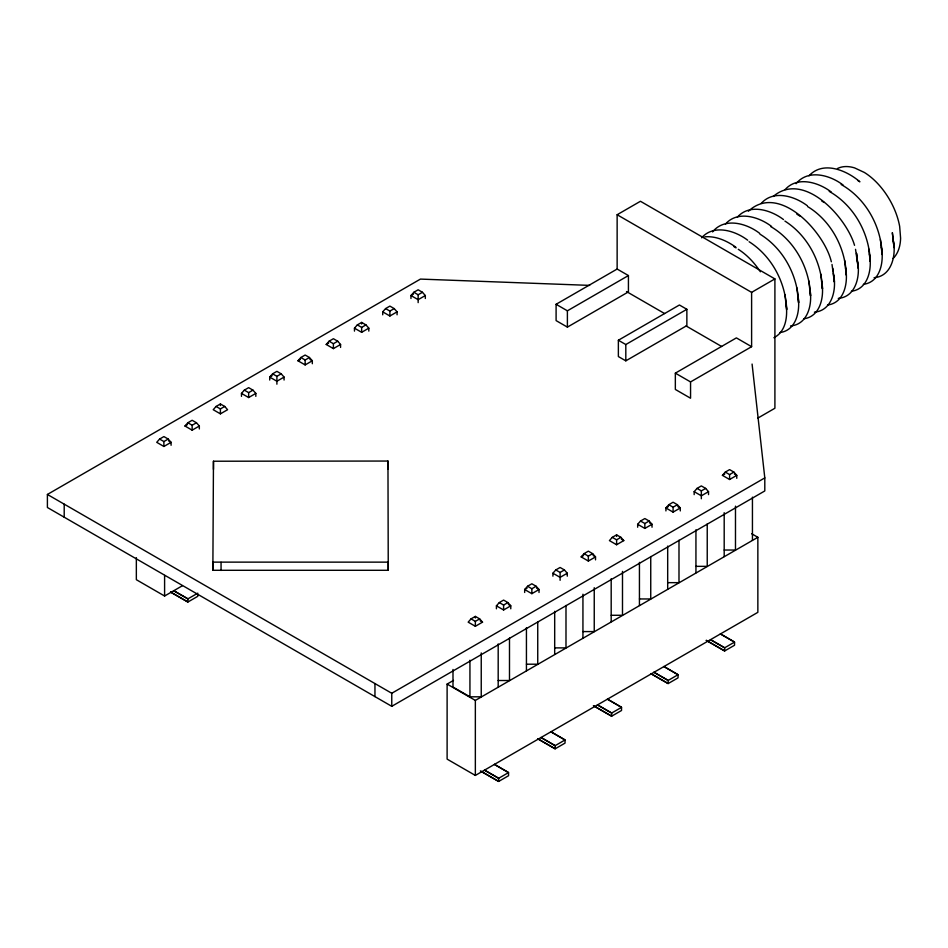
<?xml version="1.0" encoding="UTF-8"?>
<svg xmlns="http://www.w3.org/2000/svg" width="948" height="948" viewBox="0 0 948 948"><rect width="100%" height="100%" fill="white"/><g stroke="black" fill="none" stroke-linecap="round" stroke-linejoin="round"><path stroke-width="1.42" d="M212.862 570.293L213.466 461.226L387.957 461.048L388.253 570.293L212.862 570.293L212.862 562.128L388.253 562.14L388.253 570.293M159.596 439.066L156.728 442.325L163.897 446.472L171.078 442.325L168.211 439.066L163.897 436.578L159.596 439.066L163.897 441.555L168.211 439.066M199.329 426.019L192.148 430.167L184.978 426.019L187.846 422.761L192.148 420.272L196.449 422.761L199.329 426.019L199.329 428.97M216.097 406.443L213.229 409.714L220.398 413.849L227.579 409.714L224.7 406.443L220.398 403.966L216.097 406.443L220.398 408.932L224.7 406.443M241.479 396.359L241.479 393.396L244.347 390.138L248.649 387.649L252.95 390.138L255.83 393.396L255.83 396.359M284.068 380.041L284.068 377.091L281.201 373.832L276.899 371.343L272.597 373.832L269.718 377.091L269.718 380.041M309.937 359.399L312.319 360.785L305.149 364.921L297.968 360.785L300.848 357.514L305.149 355.038L309.451 357.514L312.319 360.785L312.319 363.736M340.569 344.468L333.4 348.615L326.219 344.468L329.086 341.209L333.4 338.72L337.701 341.209L340.569 344.468L340.569 347.43M354.469 331.113L354.469 328.162L357.337 324.903L361.65 322.415L365.952 324.903L368.819 328.162L368.819 331.113M382.719 314.807L382.719 311.856L385.587 308.586L389.901 306.109L394.202 308.586L397.07 311.856L397.07 314.807M425.32 298.502L425.32 295.539L422.453 292.28L418.151 289.792L413.838 292.28L410.97 295.539L410.97 298.502M471.049 618.878L468.17 622.149L475.351 626.284L482.532 622.149L479.652 618.878L475.351 616.401L471.049 618.878L475.351 621.367L479.652 618.878M496.42 608.794L496.42 605.831L499.3 602.572L503.601 600.084L507.903 602.572L510.771 605.831L510.771 608.794M539.021 592.476L539.021 589.526L536.153 586.267L531.852 583.778L527.55 586.267L524.671 589.526L524.671 592.476M552.921 576.171L552.921 573.22L555.789 569.949L560.102 567.473L564.404 569.949L567.271 573.22L567.271 576.171M593.128 555.528L595.522 556.903L588.353 561.05L581.171 556.903L584.039 553.644L588.353 551.155L592.654 553.644L595.522 556.903L595.522 559.865M612.29 537.338L609.422 540.597L616.603 544.745L623.772 540.597L620.904 537.338L616.603 534.85L612.29 537.338L616.603 539.815L620.904 537.338M637.672 527.242L637.672 524.291L640.54 521.021L644.853 518.544L649.155 521.021L652.023 524.291L652.023 527.242M680.273 510.925L680.273 507.974L677.405 504.715L673.092 502.227L668.79 504.715L665.923 507.974L665.923 510.925M694.173 494.619L694.173 491.668L697.041 488.41L701.342 485.921L705.656 488.41L708.523 491.668L708.523 494.619M734.38 473.976L736.774 475.363L729.593 479.498L722.423 475.363L725.291 472.092L729.593 469.616L733.906 472.092L736.774 475.363L736.774 478.313M701.591 237.818C713.773 224.024 735.02 230.542 747.699 240.223M712.576 231.916C724.497 217.045 746.657 223.242 759.632 233.327M725.457 224.048C737.639 210.243 758.886 216.76 771.565 226.442M737.39 217.151C749.572 203.358 770.819 209.875 783.498 219.557M748.375 211.25C779.078 182.395 824.499 232.272 831.337 261.778M761.256 203.382C773.438 189.576 794.685 196.094 807.364 205.775M773.189 196.485C803.631 170.32 846.303 217.092 854.539 245.331M785.122 189.6C797.304 175.807 818.551 182.312 831.23 191.994M796.107 183.687C808.028 168.827 830.187 175.024 843.163 185.109M808.988 175.818C823.077 160.413 846.564 170.308 859.883 181.803L857.62 180.404M752.084 364.056L764.799 477.899L764.799 490.946L391.761 706.319L47.4 507.5L47.4 494.453L420.438 279.091L589.656 285.384M184.978 426.019L187.372 424.645M272.112 375.716L269.718 377.091L276.899 381.238L284.068 377.091M297.968 360.785L300.362 359.399M326.219 344.468L328.612 343.093M413.364 294.164L410.97 295.539L418.151 299.687L425.32 295.539M187.846 422.761L192.148 425.249L196.449 422.761M244.347 390.138L248.649 392.626L252.95 390.138M272.597 373.832L276.899 376.32L281.201 373.832M300.848 357.514L305.149 360.003L309.451 357.514M329.086 341.209L333.4 343.697L337.701 341.209M357.337 324.903L361.65 327.392L365.952 324.903M385.587 308.586L389.901 311.074L394.202 308.586M413.838 292.28L418.151 294.769L422.453 292.28M241.479 393.396L248.649 397.544L255.83 393.396M354.469 328.162L361.65 332.31L368.819 328.162M382.719 311.856L389.901 315.992L397.07 311.856M617.136 269.042L628.429 275.56L628.429 291.877L567.39 327.119L556.097 320.602L556.097 304.284L617.136 269.042L617.136 214.734L640.445 201.272L774.907 278.913L774.907 408.244L757.736 418.163M556.097 304.284L567.39 310.814L628.429 275.56M136.346 557.637L136.346 579.702L164.597 596.019L182.431 585.722M618.369 340.249L679.42 304.995L686.862 309.297L686.862 325.602L625.81 360.844L618.369 356.555L618.369 340.249L625.81 344.539L686.862 309.297M197.788 593.164L187.905 598.863L173.745 590.734L187.905 598.863L187.905 602.016L170.841 592.216M617.136 214.734L751.61 292.363L774.907 278.913M751.61 346.684L690.559 381.926L690.559 398.231L675.343 389.45L675.343 373.145L736.395 337.891L751.61 346.684L751.61 292.363M773.888 337.713C786.627 331.397 787.883 314.712 785.845 302.246M527.064 588.139L524.671 589.526L531.852 593.673L539.021 589.526L536.639 588.139M581.171 556.903L583.565 555.528M668.316 506.599L665.923 507.974L673.092 512.121L680.273 507.974L677.879 506.599M722.423 475.363L724.817 473.976M499.3 602.572L503.601 605.061L507.903 602.572M527.55 586.267L531.852 588.744L536.153 586.267M555.789 569.949L560.102 572.438L564.404 569.949M584.039 553.644L588.353 556.132L592.654 553.644M640.54 521.021L644.853 523.509L649.155 521.021M668.79 504.715L673.092 507.204L677.405 504.715M697.041 488.41L701.342 490.886L705.656 488.41M725.291 472.092L729.593 474.581L733.906 472.092M496.42 605.831L503.601 609.979L510.771 605.831L508.389 604.457M567.271 573.22L560.102 577.356L552.921 573.22M637.672 524.291L644.853 528.427L652.023 524.291L649.629 522.905M708.523 491.668L701.342 495.804L694.173 491.668M47.4 494.453L391.761 693.272L764.799 477.899M751.705 533.76L757.855 537.303L757.855 612.337L475.351 775.428L447.112 759.123L447.112 684.089L453.5 680.403M447.112 684.089L475.351 700.406L757.855 537.303M874.068 277.705C891.938 276.342 896.393 254.787 893.241 240.247M863.332 284.341C880.491 282.279 884.223 261.233 881.308 247.132M851.399 291.237C868.558 289.164 872.29 268.118 869.375 254.028M838.269 298.371C856.139 297.008 860.594 275.453 857.442 260.913M827.533 305.019C844.692 302.945 848.424 281.9 845.509 267.798M814.403 312.153C832.285 310.778 836.729 289.235 833.576 274.695M803.667 318.789C820.826 316.727 824.559 295.669 821.643 281.58M790.549 325.934C808.419 324.56 812.863 303.005 809.711 288.476M779.801 332.57C796.96 330.496 800.693 309.451 797.778 295.361M724.189 550.03L735.482 550.03L735.482 506.149M695.939 566.347L707.232 566.347L707.232 523.924M667.688 582.653L678.993 582.653L678.993 540.23M639.438 598.958L650.743 598.958L650.743 556.535M611.187 615.276L622.492 615.276L622.492 571.383M582.937 631.581L594.242 631.581L594.242 587.701M554.687 647.887L565.992 647.887L565.992 605.464M526.436 664.204L537.741 664.204L537.741 621.781M498.186 680.51L509.491 680.51L509.491 638.087M452.99 669.478L452.99 687.039L469.935 696.816L481.24 696.816L481.24 652.935M704.85 236.81C716.084 235.898 726.76 240.804 735.766 247.108M706.236 640.362L724.663 650.956L734.546 645.244L734.546 642.092L720.444 633.928L734.546 642.092L724.663 647.804L710.502 639.663L724.663 647.804L724.663 650.956L706.379 640.445M650.814 673.59L668.162 683.567L678.045 677.867L678.045 674.715L663.956 666.539L678.045 674.715L668.162 680.427L654.001 672.286L668.162 680.427L668.162 683.567L651.098 673.767M594.313 706.201L611.661 716.19L621.544 710.479L621.544 707.338L607.455 699.162L621.544 707.338L611.661 713.05L597.501 704.909L611.661 713.05L611.661 716.19L593.389 705.691M537.812 738.824L555.161 748.813L565.044 743.102L565.044 739.95L550.954 731.785M170.557 592.026L187.905 602.016L197.788 596.304L197.788 594.206M481.311 771.447L498.66 781.436L508.555 775.725L508.555 772.573L494.453 764.408L508.555 772.573L498.66 778.284L484.511 770.143L498.66 778.284L498.66 781.436L480.387 770.925M541.012 737.532L555.161 745.661L565.044 739.95L550.918 731.797M538.109 739.002L555.161 748.813L555.161 745.661L541.035 737.508M626.498 291.557L664.548 313.527M686.115 325.97L721.641 346.482M675.343 373.145L690.559 381.926M621.378 539.211L623.772 540.597M168.685 440.95L171.078 442.325L171.078 445.287M480.138 620.762L482.532 622.149M841.172 184.505C865.891 198.499 881.296 226.311 882.114 254.491L880.408 239.548M829.239 191.389C853.899 205.396 869.458 233.208 870.181 261.387L869.186 252.381M821.821 201.071L824.085 202.469M807.625 206.569C831.112 220.872 845.498 247.878 846.315 275.157L844.609 260.214M796.83 214.153L800.219 216.251M784.897 221.05C807.708 235.554 821.643 262.086 822.449 288.939L820.743 273.996M770.7 226.536C794.815 240.673 809.687 268.106 810.516 295.835L808.81 280.892M759.905 234.12C783.38 248.435 797.766 275.441 798.595 302.72L796.877 287.777M749.098 241.716C771.909 256.221 785.845 282.753 786.662 309.605L784.944 294.662M733.776 246.504L736.039 247.902M738.291 249.3C747.214 255 754.572 262.987 760.379 271.78M855.534 249.324L858.248 268.272L856.542 253.329L856.838 255.853M832.012 264.445L834.382 282.054L833.387 273.048M868.771 248.969L869.067 251.493M832.83 268.367L833.126 270.903M752.439 497.155L752.439 540.241M729.593 474.581L729.593 479.498M724.189 512.667L724.189 556.559M701.342 490.886L701.342 498.767M695.939 529.766L695.939 572.865M673.092 507.204L673.092 512.121M667.688 546.084L667.688 589.17M644.853 523.509L644.853 528.427M639.438 562.389L639.438 605.488M625.81 344.539L625.81 360.844M616.603 534.85L616.603 536.45M616.603 539.815L616.603 544.745M611.187 578.707L611.187 621.793M588.353 556.132L588.353 561.05M582.937 594.218L582.937 638.099M567.39 310.814L567.39 327.119M560.102 572.438L560.102 580.306M554.687 611.318L554.687 654.416M531.852 588.744L531.852 593.673M526.436 627.635L526.436 670.722M503.601 605.061L503.601 609.979M498.186 643.941L498.186 687.039M475.351 616.401L475.351 618.001M475.351 621.367L475.351 626.284M475.351 700.406L475.351 775.428M469.935 660.246L469.935 696.816M418.151 294.769L418.151 302.637M391.761 693.272L391.761 706.319M389.901 311.074L389.901 315.992M387.957 461.048L387.957 469.201M374.958 683.567L374.958 696.614M361.65 322.415L361.65 324.015M361.65 327.392L361.65 332.31M333.4 343.697L333.4 348.615M305.149 360.003L305.149 364.921M276.899 376.32L276.899 384.189M248.649 392.626L248.649 397.544M221.062 562.306L221.062 570.459M220.398 403.966L220.398 405.566M220.398 408.932L220.398 413.849M213.466 461.226L213.466 469.379M192.148 425.249L192.148 430.167M164.597 575.424L164.597 596.019M163.897 441.555L163.897 446.472M64.203 504.158L64.203 517.205M837.428 168.543A53.135 30.68 60 0 1 854.598 167.903L864.363 172.453A53.135 30.68 60 0 1 899.664 226.43L900.6 238.244A53.135 30.68 60 0 1 893.063 258.484M893.052 238.6L892.341 232.663L894.047 247.606L893.052 238.6"/></g></svg>
